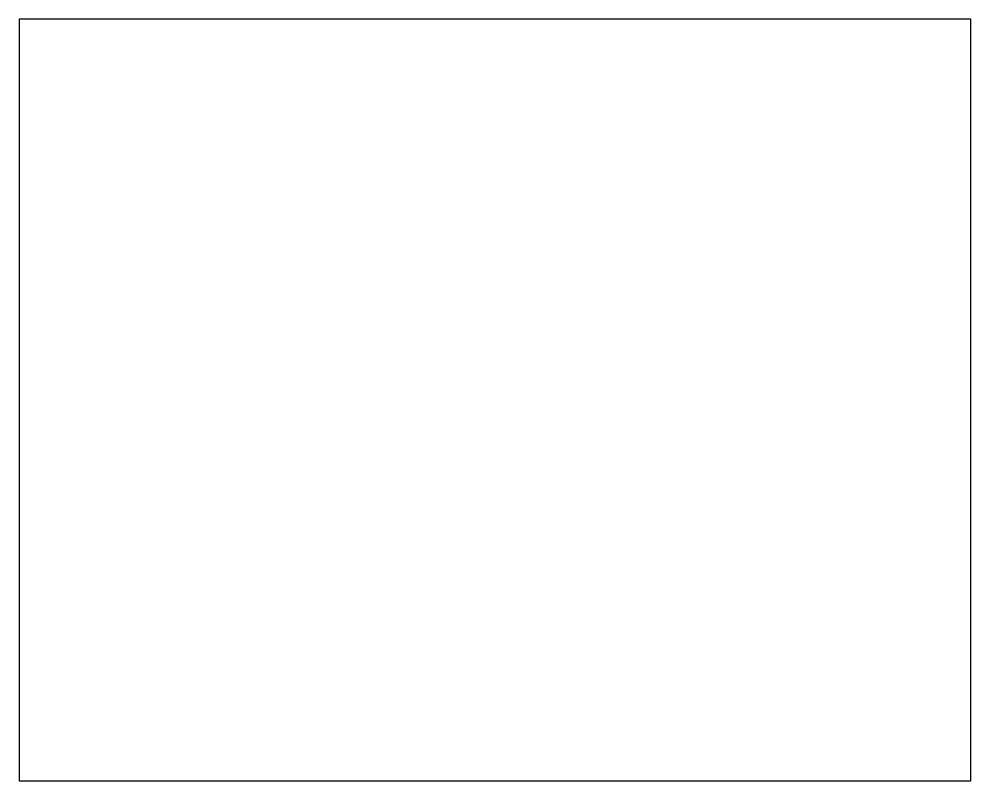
# Model space of a CAD drawing. Header units: millimetres. Extents: x 0 to 5000, y 0 to 4000.
import ezdxf

# ---------------------------------------------------------------- set-up
doc = ezdxf.new("R2010")
doc.units = ezdxf.units.MM
doc.layers.add('Walls', color=7, linetype='Continuous')

msp = doc.modelspace()

# ---------------------------------------------------------------- linework, layer by layer
at = {"layer": 'Walls', "color": 7}
msp.add_lwpolyline([(0, 0), (5000, 0), (5000, 4000), (0, 4000)], close=True, dxfattribs=at)

doc.saveas('drawing.dxf')
